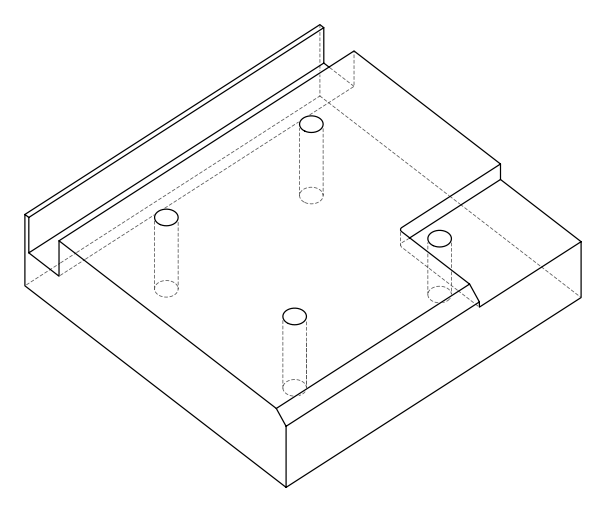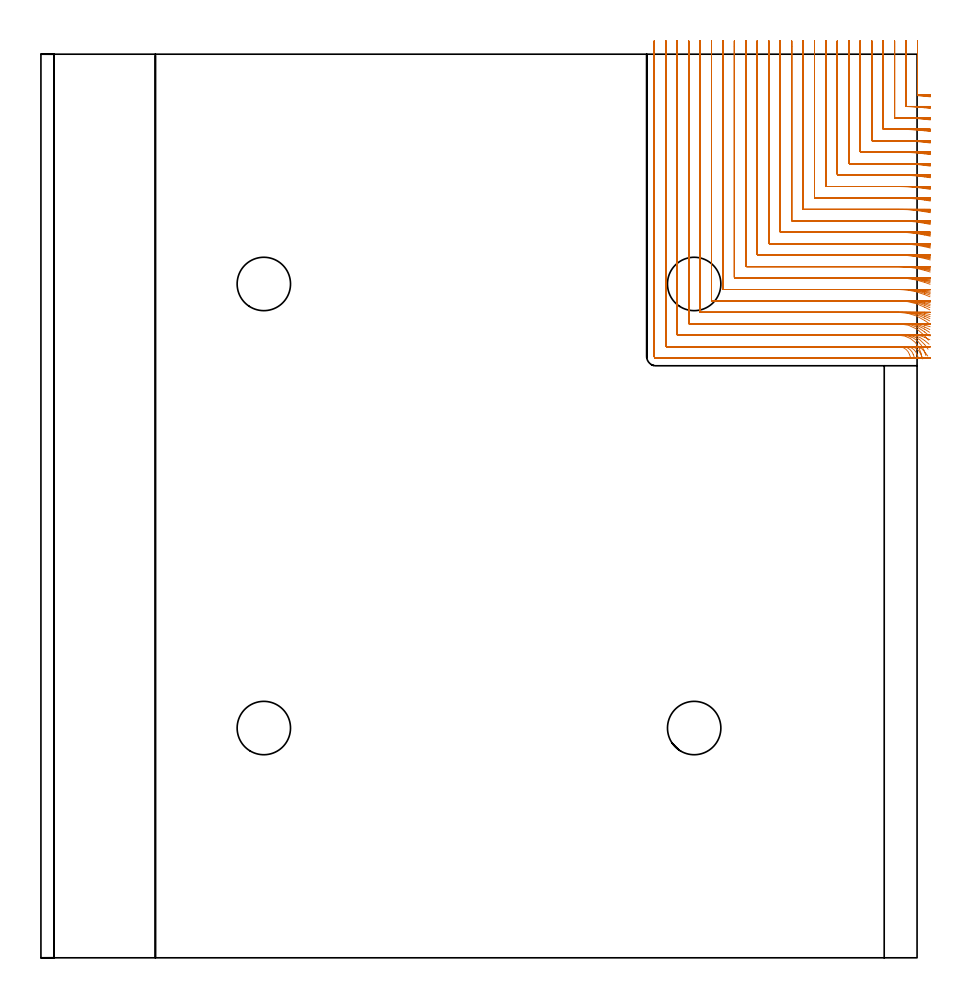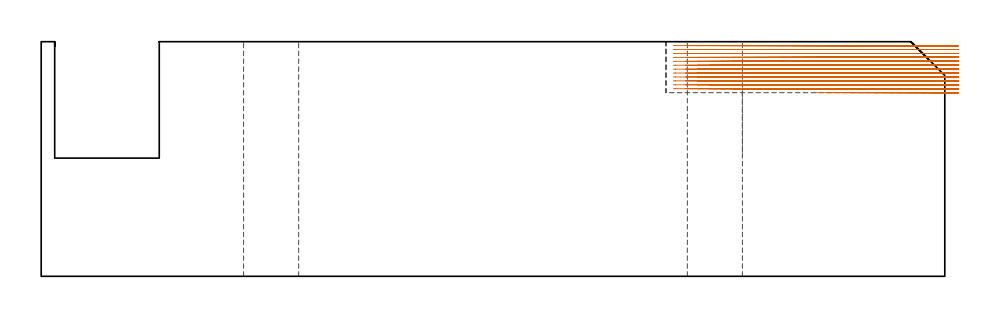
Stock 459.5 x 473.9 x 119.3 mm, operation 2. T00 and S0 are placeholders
(PLAN: 7 operations, 3 tool changes, 151.5 min)
(1 AREA_MILL | FG_CHAMFER_SURFACE | UGT0205_001 | 17.58 min | 47044 mm3)
(2 MILL_CORNER_NOTCH_RECTANGULAR | CORNER_NOTCH_RECTANGULAR | NXT0201_009 | Follow Part, ap 2, ae 75% | 117 min | 598848 mm3)
(3 MILL_RECTANGULAR_SLOT | SLOT_RECTANGULAR | UGT0201_005 | Follow Part, ap 12.5, ae 75% | 15.08 min | 1490113 mm3)
(4 INDEXABLE_INSERT_DRILL_THROUGH_HOLE_FROM_SOLID | STEP1HOLE | NXT0302_027 | 0.49 min | 73273 mm3)
(5 INDEXABLE_INSERT_DRILL_THROUGH_HOLE_FROM_SOLID_1 | STEP1HOLE_1 | NXT0302_027 | 0.49 min | 73465 mm3)
(6 INDEXABLE_INSERT_DRILL_THROUGH_HOLE_FROM_SOLID_2 | STEP1HOLE_2 | NXT0302_027 | 0.49 min | 73311 mm3)
(7 INDEXABLE_INSERT_DRILL_THROUGH_HOLE_FROM_SOLID_3 | STEP1HOLE_3 | NXT0302_027 | 0.4 min | 57490 mm3)
(TOOL UGT0205_001 | Chamfer Mill 20 x 3 x 45 deg. | D20 FL50 Z2)
(TOOL NXT0201_009 | ENDMILL 8mm [2P460-0800-NA 1630] | D8 FL26 Z6)
(TOOL UGT0201_005 | End Mill 50 mm | D50 FL150 Z8)
(TOOL NXT0302_027 | Index. Insert Drill 28mm [880-D2800L32-05] | D28 PA176 FL140 Z2)
(OP 2 MILL_CORNER_NOTCH_RECTANGULAR, part 1 of 2)
G17 G21 G94 G90
T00 M6
G54
G17 G0 G90 X459.7 Y480.895 S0 M3
G43 Z129.3 H1
Z117.308
G94 G1 Y477.895 F250.
Y452.51 F500.
G3 X460.062 Y452.12 R0.4
G2 X463.5 Y451.821 R138.
G1 X466.485 Y451.524 F250.
G0 Z129.3
X453.7 Y480.9
Z117.308
G1 Y477.9
Y446.823 F500.
G3 X454.079 Y446.432 R0.4
G2 X463.5 Y445.79 R132.
G1 X466.484 Y445.48 F250.
G0 Z129.3
X447.7 Y480.9
Z117.308
G1 Y477.9
Y440.892 F500.
G3 X448.092 Y440.5 R0.4
G1 X449.83
G2 X463.5 Y439.756 R126.
G1 X466.482 Y439.431 F250.
G0 Z129.3
X441.7 Y480.9
Z117.308
G1 Y477.9
Y434.892 F500.
G3 X442.092 Y434.5 R0.4
G1 X449.83
G2 X463.5 Y433.719 R120.
G1 X466.48 Y433.377 F250.
G0 Z129.3
X435.7 Y480.9
Z117.308
G1 Y477.9
Y428.892 F500.
G3 X436.092 Y428.5 R0.4
G1 X449.83
G2 X463.5 Y427.677 R114.
G1 X466.478 Y427.318 F250.
G0 Z129.3
X429.7 Y480.9
Z117.308
G1 Y477.9
Y422.893 F500.
G3 X430.093 Y422.5 R0.4
G1 X449.83
G2 X463.5 Y421.631 R108.
G1 X466.476 Y421.252 F250.
G0 Z129.3
X423.7 Y480.9
Z117.308
G1 Y477.9
Y416.893 F500.
G3 X424.093 Y416.5 R0.4
G1 X449.83
G2 X463.5 Y415.58 R102.
G1 X466.473 Y415.178 F250.
G0 Z129.3
X417.7 Y480.9
Z117.308
G1 Y477.9
Y410.893 F500.
G3 X418.093 Y410.5 R0.4
G1 X449.83
G2 X463.5 Y409.522 R96.
G1 X466.469 Y409.095 F250.
G0 Z129.3
X411.7 Y480.9
Z117.308
G1 Y477.9
Y404.893 F500.
G3 X412.093 Y404.5 R0.4
G1 X449.83
G2 X463.5 Y403.456 R90.
G1 X466.465 Y403. F250.
G0 Z129.3
X405.7 Y480.9
Z117.308
G1 Y477.9
Y398.894 F500.
G3 X406.094 Y398.5 R0.4
G1 X449.83
G2 X463.5 Y397.38 R84.
G1 X466.46 Y396.892 F250.
G0 Z129.3
X399.7 Y480.9
Z117.308
G1 Y477.9
Y392.894 F500.
G3 X400.094 Y392.5 R0.4
G1 X449.83
G2 X463.5 Y391.293 R78.
G1 X466.454 Y390.767 F250.
G0 Z129.3
X393.7 Y480.9
Z117.308
G1 Y477.9
Y386.894 F500.
G3 X394.094 Y386.5 R0.4
G1 X449.83
G2 X463.5 Y385.19 R72.
G1 X466.445 Y384.621 F250.
G0 Z129.3
X387.7 Y480.9
Z117.308
G1 Y477.9
Y380.894 F500.
G3 X388.094 Y380.5 R0.4
G1 X449.83
G2 X463.5 Y379.069 R66.
G1 X466.435 Y378.448 F250.
G0 Z129.3
X381.7 Y480.9
Z117.308
G1 Y477.9
Y374.895 F500.
G3 X382.095 Y374.5 R0.4
G1 X449.83
G2 X463.5 Y372.922 R60.
G1 X466.421 Y372.239 F250.
G0 Z129.3
X375.7 Y480.9
Z117.308
G1 Y477.9
Y368.895 F500.
G3 X376.095 Y368.5 R0.4
G1 X449.83
G2 X463.5 Y366.741 R54.
G1 X466.402 Y365.982 F250.
G0 Z129.3
X369.7 Y480.9
Z117.308
G1 Y477.9
Y362.895 F500.
G3 X370.095 Y362.5 R0.4
G1 X449.83
G2 X463.5 Y360.512 R48.
G1 X466.376 Y359.658 F250.
G0 Z129.3
X363.7 Y480.9
Z117.308
G1 Y477.9
Y356.895 F500.
G3 X364.095 Y356.5 R0.4
G1 X449.83
G2 X463.5 Y354.213 R42.
G1 X466.337 Y353.237 F250.
G0 Z129.3
X357.7 Y480.9
Z117.308
G1 Y477.9
Y350.896 F500.
G3 X358.096 Y350.5 R0.4
G1 X449.83
G2 X463.5 Y347.804 R36.
G1 X466.275 Y346.665 F250.
G0 Z129.3
X351.7 Y480.9
Z117.308
G1 Y477.9
Y344.896 F500.
G3 X352.096 Y344.5 R0.4
G1 X449.83
G2 X463.5 Y341.205 R30.
G1 X466.17 Y339.838 F250.
G0 Z129.3
X345.7 Y480.9
Z117.308
G1 Y477.9
Y338.896 F500.
G3 X346.096 Y338.5 R0.4
G1 X449.83
G2 X463.5 Y334.227 R24.
G1 X465.966 Y332.518 F250.
G0 Z129.3
X339.7 Y480.9
Z117.308
G1 Y477.9
Y332.896 F500.
G3 X340.096 Y332.5 R0.4
G1 X449.83
G2 X463.5 Y326.211 R18.
G1 X465.452 Y323.933 F250.
G0 Z129.3
X333.7 Y480.9
Z117.308
G1 Y477.9
Y326.896 F500.
G3 X334.096 Y326.5 R0.4
G1 X449.83
G2 X461.553 Y317.067 R12.
G1 X462.194 Y314.136 F250.
G0 Z129.3
X327.7 Y480.9
Z117.308
G1 Y477.9
Y320.897 F500.
G3 X328.097 Y320.5 R0.4
G1 X449.83
G2 X455.488 Y316.499 R6.
G1 X455.987 Y315.085 F250.
G0 Z129.3
X321.7 Y480.9
Z117.308
G1 Y477.9
Y315.3 F500.
G3 X322.5 Y314.5 R0.8
G1 X449.83
X452.83 F250.
G0 Z129.3
X459.7 Y480.895
Z115.315
G1 Y477.895
Y452.644 F500.
G3 X460.068 Y452.254 R0.4
G2 X463.5 Y452.005 R138.
G1 X466.489 Y451.751 F250.
G0 Z129.3
X453.7 Y480.9
Z115.315
G1 Y477.9
Y446.872 F500.
G3 X454.085 Y446.481 R0.4
G2 X463.5 Y445.983 R132.
G1 X466.488 Y445.717 F250.
G0 Z129.3
X447.7 Y480.9
Z115.315
G1 Y477.9
Y440.892 F500.
G3 X448.092 Y440.5 R0.4
G1 X451.824
G2 X463.5 Y439.958 R126.
G1 X466.487 Y439.68 F250.
G0 Z129.3
X441.7 Y480.9
Z115.315
G1 Y477.9
Y434.892 F500.
G3 X442.092 Y434.5 R0.4
G1 X451.824
G2 X463.5 Y433.931 R120.
G1 X466.486 Y433.639 F250.
G0 Z129.3
X435.7 Y480.9
Z115.315
G1 Y477.9
Y428.892 F500.
G3 X436.092 Y428.5 R0.4
G1 X451.824
G2 X463.5 Y427.9 R114.
G1 X466.484 Y427.593 F250.
G0 Z129.3
X429.7 Y480.9
Z115.315
G1 Y477.9
Y422.893 F500.
G3 X430.093 Y422.5 R0.4
G1 X451.824
G2 X463.5 Y421.867 R108.
G1 X466.482 Y421.543 F250.
G0 Z129.3
X423.7 Y480.9
Z115.315
G1 Y477.9
Y416.893 F500.
G3 X424.093 Y416.5 R0.4
G1 X451.824
G2 X463.5 Y415.829 R102.
G1 X466.48 Y415.486 F250.
G0 Z129.3
X417.7 Y480.9
Z115.315
G1 Y477.9
Y410.893 F500.
G3 X418.093 Y410.5 R0.4
G1 X451.824
G2 X463.5 Y409.787 R96.
G1 X466.478 Y409.422 F250.
G0 Z129.3
X411.7 Y480.9
Z115.315
G1 Y477.9
Y404.893 F500.
G3 X412.093 Y404.5 R0.4
G1 X451.824
G2 X463.5 Y403.739 R90.
G1 X466.475 Y403.35 F250.
G0 Z129.3
X405.7 Y480.9
Z115.315
G1 Y477.9
Y398.894 F500.
G3 X406.094 Y398.5 R0.4
G1 X451.824
G2 X463.5 Y397.685 R84.
G1 X466.471 Y397.268 F250.
G0 Z129.3
X399.7 Y480.9
Z115.315
G1 Y477.9
Y392.894 F500.
G3 X400.094 Y392.5 R0.4
G1 X451.824
G2 X463.5 Y391.621 R78.
G1 X466.466 Y391.172 F250.
G0 Z129.3
X393.7 Y480.9
Z115.315
G1 Y477.9
Y386.894 F500.
G3 X394.094 Y386.5 R0.4
G1 X451.824
G2 X463.5 Y385.547 R72.
G1 X466.46 Y385.06 F250.
G0 Z129.3
X387.7 Y480.9
Z115.315
G1 Y477.9
Y380.894 F500.
G3 X388.094 Y380.5 R0.4
G1 X451.824
G2 X463.5 Y379.459 R66.
G1 X466.453 Y378.928 F250.
G0 Z129.3
X381.7 Y480.9
Z115.315
G1 Y477.9
Y374.895 F500.
G3 X382.095 Y374.5 R0.4
G1 X451.824
G2 X463.5 Y373.353 R60.
G1 X466.443 Y372.769 F250.
G0 Z129.3
X375.7 Y480.9
Z115.315
G1 Y477.9
Y368.895 F500.
G3 X376.095 Y368.5 R0.4
G1 X451.824
G2 X463.5 Y367.223 R54.
G1 X466.429 Y366.574 F250.
G0 Z129.3
X369.7 Y480.9
Z115.315
G1 Y477.9
Y362.895 F500.
G3 X370.095 Y362.5 R0.4
G1 X451.824
G2 X463.5 Y361.058 R48.
G1 X466.41 Y360.328 F250.
G0 Z129.3
X363.7 Y480.9
Z115.315
G1 Y477.9
Y356.895 F500.
G3 X364.095 Y356.5 R0.4
G1 X451.824
G2 X463.5 Y354.844 R42.
G1 X466.382 Y354.01 F250.
G0 Z129.3
X357.7 Y480.9
Z115.315
G1 Y477.9
Y350.896 F500.
G3 X358.096 Y350.5 R0.4
G1 X451.824
G2 X463.5 Y348.554 R36.
G1 X466.338 Y347.581 F250.
G0 Z129.3
X351.7 Y480.9
Z115.315
G1 Y477.9
Y344.896 F500.
G3 X352.096 Y344.5 R0.4
G1 X451.824
G2 X463.5 Y342.135 R30.
G1 X466.263 Y340.967 F250.
G0 Z129.3
X345.7 Y480.9
Z115.315
G1 Y477.9
Y338.896 F500.
G3 X346.096 Y338.5 R0.4
G1 X451.824
G2 X463.5 Y335.468 R24.
G1 X466.121 Y334.009 F250.
G0 Z129.3
X339.7 Y480.9
Z115.315
G1 Y477.9
Y332.896 F500.
G3 X340.096 Y332.5 R0.4
G1 X451.824
G2 X463.5 Y328.199 R18.
G1 X465.783 Y326.253 F250.
G0 Z129.3
X333.7 Y480.9
Z115.315
G1 Y477.9
Y326.896 F500.
G3 X334.096 Y326.5 R0.4
G1 X451.824
G2 X463.067 Y318.693 R12.
G1 X464.116 Y315.882 F250.
G0 Z129.3
X327.7 Y480.9
Z115.315
G1 Y477.9
Y320.897 F500.
G3 X328.097 Y320.5 R0.4
G1 X451.824
G2 X457.481 Y316.499 R6.
G1 X457.981 Y315.085 F250.
G0 Z129.3
X321.7 Y480.9
Z115.315
G1 Y477.9
Y315.3 F500.
G3 X322.5 Y314.5 R0.8
G1 X451.824
X454.824 F250.
G0 Z129.3
X459.7 Y480.895
Z113.323
G1 Y477.895
Y452.749 F500.
G3 X460.073 Y452.358 R0.4
G2 X463.5 Y452.16 R138.
G1 X466.493 Y451.949 F250.
G0 Z129.3
X453.7 Y480.9
Z113.323
G1 Y477.9
Y446.891 F500.
G3 X454.091 Y446.5 R0.4
G2 X463.5 Y446.144 R132.
G1 X466.492 Y445.924 F250.
G0 Z129.3
X447.7 Y480.9
Z113.323
G1 Y477.9
Y440.892 F500.
G3 X448.092 Y440.5 R0.4
G1 X453.816
G2 X463.5 Y440.127 R126.
G1 X466.491 Y439.897 F250.
G0 Z129.3
X441.7 Y480.9
Z113.323
G1 Y477.9
Y434.892 F500.
G3 X442.092 Y434.5 R0.4
G1 X453.816
G2 X463.5 Y434.109 R120.
G1 X466.49 Y433.867 F250.
G0 Z129.3
X435.7 Y480.9
Z113.323
G1 Y477.9
Y428.892 F500.
G3 X436.092 Y428.5 R0.4
G1 X453.816
G2 X463.5 Y428.088 R114.
G1 X466.489 Y427.833 F250.
G0 Z129.3
X429.7 Y480.9
Z113.323
G1 Y477.9
Y422.893 F500.
G3 X430.093 Y422.5 R0.4
G1 X453.816
G2 X463.5 Y422.065 R108.
G1 X466.488 Y421.796 F250.
G0 Z129.3
X423.7 Y480.9
Z113.323
G1 Y477.9
Y416.893 F500.
G3 X424.093 Y416.5 R0.4
G1 X453.816
G2 X463.5 Y416.039 R102.
G1 X466.486 Y415.754 F250.
G0 Z129.3
X417.7 Y480.9
Z113.323
G1 Y477.9
Y410.893 F500.
G3 X418.093 Y410.5 R0.4
G1 X453.816
G2 X463.5 Y410.01 R96.
G1 X466.485 Y409.708 F250.
G0 Z129.3
X411.7 Y480.9
Z113.323
G1 Y477.9
Y404.893 F500.
G3 X412.093 Y404.5 R0.4
G1 X453.816
G2 X463.5 Y403.977 R90.
G1 X466.483 Y403.655 F250.
G0 Z129.3
X405.7 Y480.9
Z113.323
G1 Y477.9
Y398.894 F500.
G3 X406.094 Y398.5 R0.4
G1 X453.816
G2 X463.5 Y397.94 R84.
G1 X466.48 Y397.594 F250.
G0 Z129.3
X399.7 Y480.9
Z113.323
G1 Y477.9
Y392.894 F500.
G3 X400.094 Y392.5 R0.4
G1 X453.816
G2 X463.5 Y391.897 R78.
G1 X466.477 Y391.524 F250.
G0 Z129.3
X393.7 Y480.9
Z113.323
G1 Y477.9
Y386.894 F500.
G3 X394.094 Y386.5 R0.4
G1 X453.816
G2 X463.5 Y385.846 R72.
G1 X466.473 Y385.442 F250.
G0 Z129.3
X387.7 Y480.9
Z113.323
G1 Y477.9
Y380.894 F500.
G3 X388.094 Y380.5 R0.4
G1 X453.816
G2 X463.5 Y379.786 R66.
G1 X466.468 Y379.345 F250.
G0 Z129.3
X381.7 Y480.9
Z113.323
G1 Y477.9
Y374.895 F500.
G3 X382.095 Y374.5 R0.4
G1 X453.816
G2 X463.5 Y373.713 R60.
G1 X466.461 Y373.229 F250.
G0 Z129.3
X375.7 Y480.9
Z113.323
G1 Y477.9
Y368.895 F500.
G3 X376.095 Y368.5 R0.4
G1 X453.816
G2 X463.5 Y367.625 R54.
G1 X466.451 Y367.087 F250.
G0 Z129.3
X369.7 Y480.9
Z113.323
G1 Y477.9
Y362.895 F500.
G3 X370.095 Y362.5 R0.4
G1 X453.816
G2 X463.5 Y361.513 R48.
G1 X466.438 Y360.908 F250.
G0 Z129.3
X363.7 Y480.9
Z113.323
G1 Y477.9
Y356.895 F500.
G3 X364.095 Y356.5 R0.4
G1 X453.816
G2 X463.5 Y355.368 R42.
G1 X466.419 Y354.677 F250.
G0 Z129.3
X357.7 Y480.9
Z113.323
G1 Y477.9
Y350.896 F500.
G3 X358.096 Y350.5 R0.4
G1 X453.816
G2 X463.5 Y349.173 R36.
G1 X466.389 Y348.366 F250.
G0 Z129.3
X351.7 Y480.9
Z113.323
G1 Y477.9
Y344.896 F500.
G3 X352.096 Y344.5 R0.4
G1 X453.816
G2 X463.5 Y342.894 R30.
G1 X466.339 Y341.926 F250.
G0 Z129.3
X345.7 Y480.9
Z113.323
G1 Y477.9
Y338.896 F500.
G3 X346.096 Y338.5 R0.4
G1 X453.816
G2 X463.5 Y336.459 R24.
G1 X466.245 Y335.249 F250.
G0 Z129.3
X339.7 Y480.9
Z113.323
G1 Y477.9
Y332.896 F500.
G3 X340.096 Y332.5 R0.4
G1 X453.816
G2 X463.5 Y329.673 R18.
G1 X466.029 Y328.059 F250.
G0 Z129.3
X333.7 Y480.9
Z113.323
G1 Y477.9
Y326.896 F500.
G3 X334.096 Y326.5 R0.4
G1 X453.816
G2 X463.5 Y321.587 R12.
G1 X465.272 Y319.166 F250.
G0 Z129.3
X327.7 Y480.9
Z113.323
G1 Y477.9
Y320.897 F500.
G3 X328.097 Y320.5 R0.4
G1 X453.816
G2 X459.471 Y316.505 R6.
G1 X459.972 Y315.091 F250.
G0 Z129.3
X321.7 Y480.9
Z113.323
G1 Y477.9
Y315.3 F500.
G3 X322.5 Y314.5 R0.8
G1 X453.816
X456.816 F250.
G0 Z129.3
X459.7 Y480.895
Z111.331
G1 Y477.895
Y452.825 F500.
G3 X460.079 Y452.434 R0.4
G2 X463.5 Y452.286 R138.
G1 X466.495 Y452.118 F250.
G0 Z129.3
X453.7 Y480.9
Z111.331
G1 Y477.9
Y446.892 F500.
G3 X454.092 Y446.5 R0.4
G1 X455.81
G2 X463.5 Y446.276 R132.
G1 X466.495 Y446.101 F250.
G0 Z129.3
X447.7 Y480.9
Z111.331
G1 Y477.9
Y440.892 F500.
G3 X448.092 Y440.5 R0.4
G1 X455.81
G2 X463.5 Y440.265 R126.
G1 X466.494 Y440.082 F250.
G0 Z129.3
X441.7 Y480.9
Z111.331
G1 Y477.9
Y434.892 F500.
G3 X442.092 Y434.5 R0.4
G1 X455.81
G2 X463.5 Y434.253 R120.
G1 X466.494 Y434.061 F250.
G0 Z129.3
X435.7 Y480.9
Z111.331
G1 Y477.9
Y428.892 F500.
G3 X436.092 Y428.5 R0.4
G1 X455.81
G2 X463.5 Y428.24 R114.
G1 X466.493 Y428.038 F250.
G0 Z129.3
X429.7 Y480.9
Z111.331
G1 Y477.9
Y422.893 F500.
G3 X430.093 Y422.5 R0.4
G1 X455.81
G2 X463.5 Y422.226 R108.
G1 X466.492 Y422.012 F250.
G0 Z129.3
X423.7 Y480.9
Z111.331
G1 Y477.9
Y416.893 F500.
G3 X424.093 Y416.5 R0.4
G1 X455.81
G2 X463.5 Y416.21 R102.
G1 X466.491 Y415.983 F250.
G0 Z129.3
X417.7 Y480.9
Z111.331
G1 Y477.9
Y410.893 F500.
G3 X418.093 Y410.5 R0.4
G1 X455.81
G2 X463.5 Y410.191 R96.
G1 X466.49 Y409.951 F250.
G0 Z129.3
X411.7 Y480.9
Z111.331
G1 Y477.9
Y404.893 F500.
G3 X412.093 Y404.5 R0.4
G1 X455.81
G2 X463.5 Y404.171 R90.
G1 X466.489 Y403.914 F250.
G0 Z129.3
X405.7 Y480.9
Z111.331
G1 Y477.9
Y398.894 F500.
G3 X406.094 Y398.5 R0.4
G1 X455.81
G2 X463.5 Y398.147 R84.
G1 X466.487 Y397.873 F250.
G0 Z129.3
X399.7 Y480.9
Z111.331
G1 Y477.9
Y392.894 F500.
G3 X400.094 Y392.5 R0.4
G1 X455.81
G2 X463.5 Y392.12 R78.
G1 X466.485 Y391.824 F250.
G0 Z129.3
X393.7 Y480.9
Z111.331
G1 Y477.9
Y386.894 F500.
G3 X394.094 Y386.5 R0.4
G1 X455.81
G2 X463.5 Y386.088 R72.
G1 X466.483 Y385.768 F250.
G0 Z129.3
X387.7 Y480.9
Z111.331
G1 Y477.9
Y380.894 F500.
G3 X388.094 Y380.5 R0.4
G1 X455.81
G2 X463.5 Y380.05 R66.
G1 X466.48 Y379.701 F250.
G0 Z129.3
X381.7 Y480.9
Z111.331
G1 Y477.9
Y374.895 F500.
G3 X382.095 Y374.5 R0.4
G1 X455.81
G2 X463.5 Y374.005 R60.
G1 X466.475 Y373.621 F250.
G0 Z129.3
X375.7 Y480.9
Z111.331
G1 Y477.9
Y368.895 F500.
G3 X376.095 Y368.5 R0.4
G1 X455.81
G2 X463.5 Y367.95 R54.
G1 X466.469 Y367.522 F250.
G0 Z129.3
X369.7 Y480.9
Z111.331
G1 Y477.9
Y362.895 F500.
G3 X370.095 Y362.5 R0.4
G1 X455.81
G2 X463.5 Y361.88 R48.
G1 X466.461 Y361.399 F250.
G0 Z129.3
X363.7 Y480.9
Z111.331
G1 Y477.9
Y356.895 F500.
G3 X364.095 Y356.5 R0.4
G1 X455.81
G2 X463.5 Y355.79 R42.
G1 X466.449 Y355.241 F250.
G0 Z129.3
X357.7 Y480.9
Z111.331
G1 Y477.9
Y350.896 F500.
G3 X358.096 Y350.5 R0.4
G1 X455.81
G2 X463.5 Y349.669 R36.
G1 X466.431 Y349.028 F250.
G0 Z129.3
X351.7 Y480.9
Z111.331
G1 Y477.9
Y344.896 F500.
G3 X352.096 Y344.5 R0.4
G1 X455.81
G2 X463.5 Y343.498 R30.
G1 X466.4 Y342.729 F250.
G0 Z129.3
X345.7 Y480.9
Z111.331
G1 Y477.9
Y338.896 F500.
G3 X346.096 Y338.5 R0.4
G1 X455.81
G2 X463.5 Y337.235 R24.
G1 X466.342 Y336.273 F250.
G0 Z129.3
X339.7 Y480.9
Z111.331
G1 Y477.9
Y332.896 F500.
G3 X340.096 Y332.5 R0.4
G1 X455.81
G2 X463.5 Y330.774 R18.
G1 X466.212 Y329.493 F250.
G0 Z129.3
X333.7 Y480.9
Z111.331
G1 Y477.9
Y326.896 F500.
G3 X334.096 Y326.5 R0.4
G1 X455.81
G2 X463.5 Y323.712 R12.
G1 X465.803 Y321.789 F250.
G0 Z129.3
X327.7 Y480.9
Z111.331
G1 Y477.9
Y320.897 F500.
G3 X328.097 Y320.5 R0.4
G1 X455.81
G2 X461.307 Y316.905 R6.
G1 X462.509 Y314.157 F250.
G0 Z129.3
X321.7 Y480.9
Z111.331
G1 Y477.9
Y315.3 F500.
G3 X322.5 Y314.5 R0.8
G1 X455.81
X458.81 F250.
G0 Z129.3
X459.7 Y480.895
Z109.338
G1 Y477.895
Y452.882 F500.
G3 X460.087 Y452.491 R0.4
G2 X463.5 Y452.409 R138.
G1 X466.498 Y452.3 F250.
G0 Z129.3
X453.7 Y480.9
Z109.338
G1 Y477.9
Y446.892 F500.
G3 X454.092 Y446.5 R0.4
G1 X458.491
G2 X463.5 Y446.405 R132.
G1 X466.498 Y446.291 F250.
G0 Z129.3
X447.7 Y480.9
Z109.338
G1 Y477.9
Y440.892 F500.
G3 X448.092 Y440.5 R0.4
G1 X458.491
G2 X463.5 Y440.4 R126.
G1 X466.498 Y440.281 F250.
G0 Z129.3
X441.7 Y480.9
Z109.338
G1 Y477.9
Y434.892 F500.
G3 X442.092 Y434.5 R0.4
G1 X458.491
G2 X463.5 Y434.395 R120.
G1 X466.497 Y434.27 F250.
G0 Z129.3
X435.7 Y480.9
Z109.338
G1 Y477.9
Y428.892 F500.
G3 X436.092 Y428.5 R0.4
G1 X458.491
G2 X463.5 Y428.39 R114.
G1 X466.497 Y428.258 F250.
G0 Z129.3
X429.7 Y480.9
Z109.338
G1 Y477.9
Y422.893 F500.
G3 X430.093 Y422.5 R0.4
G1 X458.491
G2 X463.5 Y422.384 R108.
G1 X466.497 Y422.245 F250.
G0 Z129.3
X423.7 Y480.9
Z109.338
G1 Y477.9
Y416.893 F500.
G3 X424.093 Y416.5 R0.4
G1 X458.491
G2 X463.5 Y416.377 R102.
G1 X466.496 Y416.23 F250.
G0 Z129.3
X417.7 Y480.9
Z109.338
G1 Y477.9
Y410.893 F500.
G3 X418.093 Y410.5 R0.4
G1 X458.491
G2 X463.5 Y410.369 R96.
G1 X466.496 Y410.213 F250.
G0 Z129.3
X411.7 Y480.9
Z109.338
G1 Y477.9
Y404.893 F500.
G3 X412.093 Y404.5 R0.4
G1 X458.491
G2 X463.5 Y404.361 R90.
G1 X466.495 Y404.194 F250.
G0 Z129.3
X405.7 Y480.9
Z109.338
G1 Y477.9
Y398.894 F500.
G3 X406.094 Y398.5 R0.4
G1 X458.491
G2 X463.5 Y398.351 R84.
G1 X466.495 Y398.172 F250.
G0 Z129.3
X399.7 Y480.9
Z109.338
G1 Y477.9
Y392.894 F500.
G3 X400.094 Y392.5 R0.4
G1 X458.491
G2 X463.5 Y392.339 R78.
G1 X466.494 Y392.146 F250.
G0 Z129.3
X393.7 Y480.9
Z109.338
G1 Y477.9
Y386.894 F500.
G3 X394.094 Y386.5 R0.4
G1 X458.491
G2 X463.5 Y386.326 R72.
G1 X466.493 Y386.117 F250.
G0 Z129.3
X387.7 Y480.9
Z109.338
G1 Y477.9
Y380.894 F500.
G3 X388.094 Y380.5 R0.4
G1 X458.491
G2 X463.5 Y380.31 R66.
G1 X466.491 Y380.082 F250.
G0 Z129.3
X381.7 Y480.9
Z109.338
G1 Y477.9
Y374.895 F500.
G3 X382.095 Y374.5 R0.4
G1 X458.491
G2 X463.5 Y374.291 R60.
G1 X466.49 Y374.04 F250.
G0 Z129.3
X375.7 Y480.9
Z109.338
G1 Y477.9
Y368.895 F500.
G3 X376.095 Y368.5 R0.4
G1 X458.491
G2 X463.5 Y368.267 R54.
G1 X466.487 Y367.989 F250.
G0 Z129.3
X369.7 Y480.9
Z109.338
G1 Y477.9
Y362.895 F500.
G3 X370.095 Y362.5 R0.4
G1 X458.491
G2 X463.5 Y362.238 R48.
G1 X466.484 Y361.925 F250.
G0 Z129.3
X363.7 Y480.9
Z109.338
G1 Y477.9
Y356.895 F500.
G3 X364.095 Y356.5 R0.4
G1 X458.491
G2 X463.5 Y356.2 R42.
G1 X466.479 Y355.842 F250.
G0 Z129.3
X357.7 Y480.9
Z109.338
G1 Y477.9
Y350.896 F500.
G3 X358.096 Y350.5 R0.4
G1 X458.491
G2 X463.5 Y350.15 R36.
G1 X466.471 Y349.732 F250.
G0 Z129.3
X351.7 Y480.9
Z109.338
G1 Y477.9
Y344.896 F500.
G3 X352.096 Y344.5 R0.4
G1 X458.491
G2 X463.5 Y344.079 R30.
G1 X466.458 Y343.578 F250.
G0 Z129.3
X345.7 Y480.9
Z109.338
G1 Y477.9
Y338.896 F500.
G3 X346.096 Y338.5 R0.4
G1 X458.491
G2 X463.5 Y337.971 R24.
G1 X466.434 Y337.345 F250.
G0 Z129.3
X339.7 Y480.9
Z109.338
G1 Y477.9
Y332.896 F500.
G3 X340.096 Y332.5 R0.4
G1 X458.491
G2 X463.5 Y331.789 R18.
G1 X466.382 Y330.954 F250.
G0 Z129.3
X333.7 Y480.9
Z109.338
G1 Y477.9
Y326.896 F500.
G3 X334.096 Y326.5 R0.4
G1 X458.491
G2 X463.5 Y325.405 R12.
G1 X466.226 Y324.152 F250.
G0 Z129.3
X327.7 Y480.9
Z109.338
G1 Y477.9
Y320.897 F500.
G3 X328.097 Y320.5 R0.4
G1 X458.491
G2 X463.344 Y318.028 R6.
G1 X465.108 Y315.601 F250.
G0 Z129.3
X321.7 Y480.9
Z109.338
G1 Y477.9
Y315.3 F500.
G3 X322.5 Y314.5 R0.8
G1 X458.491
X461.491 F250.
G0 Z129.3
X459.7 Y480.895
Z107.346
G1 Y477.895
Y452.891 F500.
G3 X460.091 Y452.5 R0.4
G1 X462.536
G2 X463.5 Y452.497 R138.
G1 X466.5 Y452.476 F250.
G0 Z129.3
X453.7 Y480.9
Z107.346
G1 Y477.9
Y446.892 F500.
G3 X454.092 Y446.5 R0.4
G1 X462.536
G2 X463.5 Y446.496 R132.
G1 X466.5 Y446.475 F250.
G0 Z129.3
X447.7 Y480.9
Z107.346
G1 Y477.9
Y440.892 F500.
G3 X448.092 Y440.5 R0.4
G1 X462.536
G2 X463.5 Y440.496 R126.
G1 X466.5 Y440.473 F250.
G0 Z129.3
X441.7 Y480.9
Z107.346
G1 Y477.9
Y434.892 F500.
G3 X442.092 Y434.5 R0.4
G1 X462.536
G2 X463.5 Y434.496 R120.
G1 X466.5 Y434.472 F250.
G0 Z129.3
X435.7 Y480.9
Z107.346
G1 Y477.9
Y428.892 F500.
G3 X436.092 Y428.5 R0.4
G1 X462.536
G2 X463.5 Y428.496 R114.
G1 X466.5 Y428.471 F250.
G0 Z129.3
X429.7 Y480.9
Z107.346
G1 Y477.9
Y422.893 F500.
G3 X430.093 Y422.5 R0.4
G1 X462.536
G2 X463.5 Y422.496 R108.
G1 X466.5 Y422.469 F250.
G0 Z129.3
X423.7 Y480.9
Z107.346
G1 Y477.9
Y416.893 F500.
G3 X424.093 Y416.5 R0.4
G1 X462.536
G2 X463.5 Y416.495 R102.
G1 X466.5 Y416.467 F250.
G0 Z129.3
X417.7 Y480.9
Z107.346
G1 Y477.9
Y410.893 F500.
G3 X418.093 Y410.5 R0.4
G1 X462.536
G2 X463.5 Y410.495 R96.
G1 X466.5 Y410.465 F250.
G0 Z129.3
X411.7 Y480.9
Z107.346
G1 Y477.9
Y404.893 F500.
G3 X412.093 Y404.5 R0.4
G1 X462.536
G2 X463.5 Y404.495 R90.
G1 X466.5 Y404.463 F250.
G0 Z129.3
X405.7 Y480.9
Z107.346
G1 Y477.9
Y398.894 F500.
G3 X406.094 Y398.5 R0.4
G1 X462.536
G2 X463.5 Y398.494 R84.
G1 X466.5 Y398.46 F250.
G0 Z129.3
X399.7 Y480.9
Z107.346
G1 Y477.9
Y392.894 F500.
G3 X400.094 Y392.5 R0.4
G1 X462.536
G2 X463.5 Y392.494 R78.
G1 X466.5 Y392.457 F250.
G0 Z129.3
X393.7 Y480.9
Z107.346
G1 Y477.9
Y386.894 F500.
G3 X394.094 Y386.5 R0.4
G1 X462.536
G2 X463.5 Y386.494 R72.
G1 X466.5 Y386.453 F250.
G0 Z129.3
X387.7 Y480.9
Z107.346
G1 Y477.9
Y380.894 F500.
G3 X388.094 Y380.5 R0.4
G1 X462.536
G2 X463.5 Y380.493 R66.
G1 X466.5 Y380.449 F250.
G0 Z129.3
X381.7 Y480.9
Z107.346
G1 Y477.9
Y374.895 F500.
G3 X382.095 Y374.5 R0.4
G1 X462.536
G2 X463.5 Y374.492 R60.
G1 X466.5 Y374.444 F250.
G0 Z129.3
X375.7 Y480.9
Z107.346
G1 Y477.9
Y368.895 F500.
G3 X376.095 Y368.5 R0.4
G1 X462.536
G2 X463.5 Y368.491 R54.
G1 X466.5 Y368.438 F250.
G0 Z129.3
X369.7 Y480.9
Z107.346
G1 Y477.9
Y362.895 F500.
G3 X370.095 Y362.5 R0.4
G1 X462.536
G2 X463.5 Y362.49 R48.
G1 X466.499 Y362.43 F250.
G0 Z129.3
X363.7 Y480.9
Z107.346
G1 Y477.9
Y356.895 F500.
G3 X364.095 Y356.5 R0.4
G1 X462.536
G2 X463.5 Y356.489 R42.
G1 X466.499 Y356.42 F250.
G0 Z129.3
X357.7 Y480.9
Z107.346
G1 Y477.9
Y350.896 F500.
G3 X358.096 Y350.5 R0.4
G1 X462.536
G2 X463.5 Y350.487 R36.
G1 X466.499 Y350.407 F250.
G0 Z129.3
X351.7 Y480.9
Z107.346
G1 Y477.9
Y344.896 F500.
G3 X352.096 Y344.5 R0.4
G1 X462.536
G2 X463.5 Y344.485 R30.
G1 X466.498 Y344.388 F250.
G0 Z129.3
X345.7 Y480.9
Z107.346
G1 Y477.9
Y338.896 F500.
G3 X346.096 Y338.5 R0.4
G1 X462.536
G2 X463.5 Y338.481 R24.
G1 X466.498 Y338.36 F250.
G0 Z129.3
X339.7 Y480.9
Z107.346
G1 Y477.9
Y332.896 F500.
G3 X340.096 Y332.5 R0.4
G1 X462.536
G2 X463.5 Y332.474 R18.
G1 X466.496 Y332.314 F250.
G0 Z129.3
X333.7 Y480.9
Z107.346
G1 Y477.9
Y326.896 F500.
G3 X334.096 Y326.5 R0.4
G1 X462.536
G2 X463.5 Y326.461 R12.
G1 X466.49 Y326.22 F250.
G0 Z129.3
X327.7 Y480.9
Z107.346
G1 Y477.9
Y320.897 F500.
G3 X328.097 Y320.5 R0.4
G1 X462.536
G2 X463.5 Y320.422 R6.
G1 X466.5 F250.
G0 Z129.3
X321.7 Y480.9
Z107.346
G1 Y477.9
Y315.3 F500.
G3 X322.5 Y314.5 R0.8
G1 X462.536
X465.536 F250.
G0 Z129.3
X459.7 Y480.895
Z105.354
G1 Y477.895
Y452.891 F500.
G3 X460.091 Y452.5 R0.4
G1 X463.467
X463.5
X466.5 Y452.499 F250.
G0 Z129.3
X453.7 Y480.9
Z105.354
G1 Y477.9
Y446.892 F500.
G3 X454.092 Y446.5 R0.4
G1 X463.467
X463.5
X466.5 Y446.499 F250.
G0 Z129.3
X447.7 Y480.9
Z105.354
G1 Y477.9
Y440.892 F500.
G3 X448.092 Y440.5 R0.4
G1 X463.467
X463.5
X466.5 Y440.499 F250.
G0 Z129.3
X441.7 Y480.9
Z105.354
G1 Y477.9
Y434.892 F500.
G3 X442.092 Y434.5 R0.4
G1 X463.467
X463.5
X466.5 Y434.499 F250.
G0 Z129.3
X435.7 Y480.9
Z105.354
G1 Y477.9
Y428.892 F500.
G3 X436.092 Y428.5 R0.4
G1 X463.467
X463.5
X466.5 Y428.499 F250.
G0 Z129.3
X429.7 Y480.9
Z105.354
G1 Y477.9
Y422.893 F500.
G3 X430.093 Y422.5 R0.4
G1 X463.467
X463.5
X466.5 Y422.499 F250.
G0 Z129.3
X423.7 Y480.9
Z105.354
G1 Y477.9
Y416.893 F500.
G3 X424.093 Y416.5 R0.4
G1 X463.467
X463.5
X466.5 Y416.499 F250.
G0 Z129.3
X417.7 Y480.9
Z105.354
G1 Y477.9
Y410.893 F500.
G3 X418.093 Y410.5 R0.4
G1 X463.467
X463.5
X466.5 Y410.499 F250.
G0 Z129.3
X411.7 Y480.9
Z105.354
G1 Y477.9
Y404.893 F500.
G3 X412.093 Y404.5 R0.4
G1 X463.467
X463.5
X466.5 Y404.499 F250.
G0 Z129.3
X405.7 Y480.9
Z105.354
G1 Y477.9
Y398.894 F500.
G3 X406.094 Y398.5 R0.4
G1 X463.467
X463.5
X466.5 Y398.499 F250.
G0 Z129.3
X399.7 Y480.9
Z105.354
G1 Y477.9
Y392.894 F500.
G3 X400.094 Y392.5 R0.4
G1 X463.467
X463.5
X466.5 Y392.499 F250.
G0 Z129.3
X393.7 Y480.9
Z105.354
G1 Y477.9
Y386.894 F500.
G3 X394.094 Y386.5 R0.4
G1 X463.467
X463.5
X466.5 Y386.499 F250.
G0 Z129.3
X387.7 Y480.9
Z105.354
G1 Y477.9
Y380.894 F500.
G3 X388.094 Y380.5 R0.4
G1 X463.467
X463.5
X466.5 Y380.498 F250.
G0 Z129.3
X381.7 Y480.9
Z105.354
G1 Y477.9
Y374.895 F500.
G3 X382.095 Y374.5 R0.4
G1 X463.467
X463.5
X466.5 Y374.498 F250.
G0 Z129.3
X375.7 Y480.9
Z105.354
G1 Y477.9
Y368.895 F500.
G3 X376.095 Y368.5 R0.4
G1 X463.467
X463.5
X466.5 Y368.498 F250.
G0 Z129.3
X369.7 Y480.9
Z105.354
G1 Y477.9
Y362.895 F500.
G3 X370.095 Y362.5 R0.4
G1 X463.467
X463.5
X466.5 Y362.498 F250.
G0 Z129.3
X363.7 Y480.9
Z105.354
G1 Y477.9
Y356.895 F500.
G3 X364.095 Y356.5 R0.4
G1 X463.467
X463.5
X466.5 Y356.498 F250.
G0 Z129.3
X357.7 Y480.9
Z105.354
G1 Y477.9
Y350.896 F500.
G3 X358.096 Y350.5 R0.4
G1 X463.467
X463.5
X466.5 Y350.497 F250.
G0 Z129.3
X351.7 Y480.9
Z105.354
G1 Y477.9
Y344.896 F500.
G3 X352.096 Y344.5 R0.4
G1 X463.467
X463.5
X466.5 Y344.497 F250.
G0 Z129.3
X345.7 Y480.9
Z105.354
G1 Y477.9
Y338.896 F500.
G3 X346.096 Y338.5 R0.4
G1 X463.467
X463.5
X466.5 Y338.496 F250.
G0 Z129.3
X339.7 Y480.9
Z105.354
G1 Y477.9
Y332.896 F500.
G3 X340.096 Y332.5 R0.4
G1 X463.467
X463.5
X466.5 Y332.494 F250.
G0 Z129.3
X333.7 Y480.9
Z105.354
G1 Y477.9
Y326.896 F500.
G3 X334.096 Y326.5 R0.4
G1 X463.467
X463.5
X466.5 Y326.492 F250.
G0 Z129.3
X327.7 Y480.9
Z105.354
G1 Y477.9
Y320.897 F500.
G3 X328.097 Y320.5 R0.4
G1 X463.467
X463.5
X466.5 Y320.483 F250.
G0 Z129.3
X321.7 Y480.9
Z105.354
G1 Y477.9
Y315.3 F500.
G3 X322.5 Y314.5 R0.8
G1 X463.467
X466.467 F250.
G0 Z129.3
X459.7 Y480.895
Z103.362
G1 Y477.895
Y452.891 F500.
G3 X460.091 Y452.5 R0.4
G1 X463.5
X466.5 F250.
G0 Z129.3
X453.7 Y480.9
Z103.362
G1 Y477.9
Y446.892 F500.
G3 X454.092 Y446.5 R0.4
G1 X463.5
X466.5 F250.
G0 Z129.3
X447.7 Y480.9
Z103.362
G1 Y477.9
Y440.892 F500.
G3 X448.092 Y440.5 R0.4
G1 X463.5
X466.5 F250.
G0 Z129.3
X441.7 Y480.9
Z103.362
G1 Y477.9
Y434.892 F500.
G3 X442.092 Y434.5 R0.4
G1 X463.5
X466.5 F250.
G0 Z129.3
X435.7 Y480.9
Z103.362
G1 Y477.9
Y428.892 F500.
G3 X436.092 Y428.5 R0.4
G1 X463.5
X466.5 F250.
G0 Z129.3
X429.7 Y480.9
Z103.362
G1 Y477.9
Y422.893 F500.
G3 X430.093 Y422.5 R0.4
G1 X463.5
X466.5 F250.
G0 Z129.3
X423.7 Y480.9
Z103.362
G1 Y477.9
Y416.893 F500.
G3 X424.093 Y416.5 R0.4
G1 X463.5
X466.5 F250.
G0 Z129.3
X417.7 Y480.9
Z103.362
G1 Y477.9
Y410.893 F500.
G3 X418.093 Y410.5 R0.4
G1 X463.5
X466.5 F250.
G0 Z129.3
X411.7 Y480.9
Z103.362
G1 Y477.9
Y404.893 F500.
G3 X412.093 Y404.5 R0.4
G1 X463.5
X466.5 F250.
G0 Z129.3
X405.7 Y480.9
Z103.362
G1 Y477.9
Y398.894 F500.
G3 X406.094 Y398.5 R0.4
G1 X463.5
X466.5 F250.
G0 Z129.3
X399.7 Y480.9
Z103.362
G1 Y477.9
Y392.894 F500.
G3 X400.094 Y392.5 R0.4
G1 X463.5
X466.5 F250.
G0 Z129.3
X393.7 Y480.9
Z103.362
G1 Y477.9
Y386.894 F500.
G3 X394.094 Y386.5 R0.4
G1 X463.5
X466.5 F250.
G0 Z129.3
X387.7 Y480.9
Z103.362
G1 Y477.9
Y380.894 F500.
G3 X388.094 Y380.5 R0.4
G1 X463.5
X466.5 F250.
G0 Z129.3
X381.7 Y480.9
Z103.362
G1 Y477.9
Y374.895 F500.
G3 X382.095 Y374.5 R0.4
G1 X463.5
X466.5 F250.
G0 Z129.3
X375.7 Y480.9
Z103.362
G1 Y477.9
Y368.895 F500.
G3 X376.095 Y368.5 R0.4
G1 X463.5
X466.5 F250.
G0 Z129.3
X369.7 Y480.9
Z103.362
G1 Y477.9
Y362.895 F500.
G3 X370.095 Y362.5 R0.4
G1 X463.5
X466.5 F250.
G0 Z129.3
X363.7 Y480.9
Z103.362
G1 Y477.9
Y356.895 F500.
G3 X364.095 Y356.5 R0.4
G1 X463.5
X466.5 F250.
G0 Z129.3
X357.7 Y480.9
Z103.362
G1 Y477.9
Y350.896 F500.
G3 X358.096 Y350.5 R0.4
G1 X463.5
X466.5 F250.
G0 Z129.3
X351.7 Y480.9
Z103.362
G1 Y477.9
Y344.896 F500.
G3 X352.096 Y344.5 R0.4
G1 X463.5
X466.5 F250.
G0 Z129.3
X345.7 Y480.9
Z103.362
G1 Y477.9
Y338.896 F500.
G3 X346.096 Y338.5 R0.4
G1 X463.5
X466.5 F250.
G0 Z129.3
X339.7 Y480.9
Z103.362
G1 Y477.9
Y332.896 F500.
G3 X340.096 Y332.5 R0.4
G1 X463.5
X466.5 F250.
G0 Z129.3
X333.7 Y480.9
Z103.362
G1 Y477.9
Y326.896 F500.
G3 X334.096 Y326.5 R0.4
G1 X463.5
X466.5 F250.
G0 Z129.3
X327.7 Y480.9
Z103.362
G1 Y477.9
Y320.897 F500.
G3 X328.097 Y320.5 R0.4
G1 X463.5
X466.5 F250.
G0 Z129.3
X321.7 Y480.9
Z103.362
G1 Y477.9
Y315.3 F500.
G3 X322.5 Y314.5 R0.8
G1 X463.5
X466.5 F250.
G0 Z129.3
X459.7 Y480.895
Z101.369
G1 Y477.895
Y452.891 F500.
G3 X460.091 Y452.5 R0.4
G1 X463.5
X466.5 F250.
G0 Z129.3
X453.7 Y480.9
Z101.369
G1 Y477.9
Y446.892 F500.
G3 X454.092 Y446.5 R0.4
G1 X463.5
X466.5 F250.
G0 Z129.3
X447.7 Y480.9
Z101.369
G1 Y477.9
Y440.892 F500.
G3 X448.092 Y440.5 R0.4
G1 X463.5
X466.5 F250.
G0 Z129.3
X441.7 Y480.9
Z101.369
G1 Y477.9
Y434.892 F500.
G3 X442.092 Y434.5 R0.4
G1 X463.5
X466.5 F250.
G0 Z129.3
X435.7 Y480.9
Z101.369
G1 Y477.9
Y428.892 F500.
G3 X436.092 Y428.5 R0.4
G1 X463.5
X466.5 F250.
G0 Z129.3
X429.7 Y480.9
Z101.369
G1 Y477.9
Y422.893 F500.
G3 X430.093 Y422.5 R0.4
G1 X463.5
X466.5 F250.
G0 Z129.3
X423.7 Y480.9
Z101.369
G1 Y477.9
Y416.893 F500.
G3 X424.093 Y416.5 R0.4
G1 X463.5
X466.5 F250.
G0 Z129.3
X417.7 Y480.9
Z101.369
G1 Y477.9
Y410.893 F500.
G3 X418.093 Y410.5 R0.4
G1 X463.5
X466.5 F250.
G0 Z129.3
X411.7 Y480.9
Z101.369
G1 Y477.9
Y404.893 F500.
G3 X412.093 Y404.5 R0.4
G1 X463.5
X466.5 F250.
G0 Z129.3
X405.7 Y480.9
Z101.369
G1 Y477.9
Y398.894 F500.
G3 X406.094 Y398.5 R0.4
G1 X463.5
X466.5 F250.
G0 Z129.3
X399.7 Y480.9
Z101.369
G1 Y477.9
Y392.894 F500.
G3 X400.094 Y392.5 R0.4
G1 X463.5
X466.5 F250.
G0 Z129.3
X393.7 Y480.9
Z101.369
G1 Y477.9
Y386.894 F500.
G3 X394.094 Y386.5 R0.4
G1 X463.5
X466.5 F250.
G0 Z129.3
X387.7 Y480.9
Z101.369
G1 Y477.9
Y380.894 F500.
G3 X388.094 Y380.5 R0.4
G1 X463.5
X466.5 F250.
G0 Z129.3
X381.7 Y480.9
Z101.369
G1 Y477.9
Y374.895 F500.
G3 X382.095 Y374.5 R0.4
G1 X463.5
X466.5 F250.
G0 Z129.3
X375.7 Y480.9
Z101.369
G1 Y477.9
Y368.895 F500.
G3 X376.095 Y368.5 R0.4
G1 X463.5
X466.5 F250.
G0 Z129.3
X369.7 Y480.9
Z101.369
G1 Y477.9
Y362.895 F500.
G3 X370.095 Y362.5 R0.4
G1 X463.5
X466.5 F250.
G0 Z129.3
X363.7 Y480.9
Z101.369
G1 Y477.9
Y356.895 F500.
G3 X364.095 Y356.5 R0.4
G1 X463.5
X466.5 F250.
G0 Z129.3
X357.7 Y480.9
Z101.369
G1 Y477.9
Y350.896 F500.
G3 X358.096 Y350.5 R0.4
G1 X463.5
X466.5 F250.
G0 Z129.3
X351.7 Y480.9
Z101.369
G1 Y477.9
Y344.896 F500.
G3 X352.096 Y344.5 R0.4
G1 X463.5
X466.5 F250.
G0 Z129.3
X345.7 Y480.9
Z101.369
G1 Y477.9
Y338.896 F500.
G3 X346.096 Y338.5 R0.4
G1 X463.5
X466.5 F250.
G0 Z129.3
X339.7 Y480.9
Z101.369
G1 Y477.9
Y332.896 F500.
G3 X340.096 Y332.5 R0.4
G1 X463.5
X466.5 F250.
G0 Z129.3
X333.7 Y480.9
Z101.369
G1 Y477.9
Y326.896 F500.
G3 X334.096 Y326.5 R0.4
G1 X463.5
X466.5 F250.
G0 Z129.3
X327.7 Y480.9
Z101.369
G1 Y477.9
Y320.897 F500.
G3 X328.097 Y320.5 R0.4
G1 X463.5
X466.5 F250.
G0 Z129.3
X321.7 Y480.9
Z101.369
G1 Y477.9
Y315.3 F500.
G3 X322.5 Y314.5 R0.8
G1 X463.5
X466.5 F250.
G0 Z129.3
X459.7 Y480.895
Z99.377
G1 Y477.895
Y452.891 F500.
G3 X460.091 Y452.5 R0.4
G1 X463.5
X466.5 F250.
G0 Z129.3
X453.7 Y480.9
Z99.377
G1 Y477.9
Y446.892 F500.
G3 X454.092 Y446.5 R0.4
G1 X463.5
X466.5 F250.
G0 Z129.3
X447.7 Y480.9
Z99.377
G1 Y477.9
Y440.892 F500.
G3 X448.092 Y440.5 R0.4
G1 X463.5
X466.5 F250.
G0 Z129.3
X441.7 Y480.9
Z99.377
G1 Y477.9
Y434.892 F500.
G3 X442.092 Y434.5 R0.4
G1 X463.5
X466.5 F250.
G0 Z129.3
X435.7 Y480.9
Z99.377
G1 Y477.9
Y428.892 F500.
G3 X436.092 Y428.5 R0.4
G1 X463.5
X466.5 F250.
G0 Z129.3
X429.7 Y480.9
Z99.377
G1 Y477.9
Y422.893 F500.
G3 X430.093 Y422.5 R0.4
G1 X463.5
X466.5 F250.
G0 Z129.3
X423.7 Y480.9
Z99.377
G1 Y477.9
Y416.893 F500.
G3 X424.093 Y416.5 R0.4
G1 X463.5
X466.5 F250.
G0 Z129.3
X417.7 Y480.9
Z99.377
G1 Y477.9
Y410.893 F500.
G3 X418.093 Y410.5 R0.4
G1 X463.5
X466.5 F250.
G0 Z129.3
X411.7 Y480.9
Z99.377
G1 Y477.9
Y404.893 F500.
G3 X412.093 Y404.5 R0.4
G1 X463.5
X466.5 F250.
G0 Z129.3
X405.7 Y480.9
Z99.377
G1 Y477.9
Y398.894 F500.
G3 X406.094 Y398.5 R0.4
G1 X463.5
X466.5 F250.
G0 Z129.3
X399.7 Y480.9
Z99.377
G1 Y477.9
Y392.894 F500.
G3 X400.094 Y392.5 R0.4
G1 X463.5
X466.5 F250.
G0 Z129.3
X393.7 Y480.9
Z99.377
G1 Y477.9
Y386.894 F500.
G3 X394.094 Y386.5 R0.4
G1 X463.5
X466.5 F250.
G0 Z129.3
X387.7 Y480.9
Z99.377
G1 Y477.9
Y380.894 F500.
G3 X388.094 Y380.5 R0.4
G1 X463.5
X466.5 F250.
G0 Z129.3
X381.7 Y480.9
Z99.377
G1 Y477.9
Y374.895 F500.
G3 X382.095 Y374.5 R0.4
G1 X463.5
X466.5 F250.
G0 Z129.3
X375.7 Y480.9
Z99.377
G1 Y477.9
Y368.895 F500.
G3 X376.095 Y368.5 R0.4
G1 X463.5
X466.5 F250.
G0 Z129.3
X369.7 Y480.9
Z99.377
G1 Y477.9
Y362.895 F500.
G3 X370.095 Y362.5 R0.4
G1 X463.5
X466.5 F250.
G0 Z129.3
X363.7 Y480.9
Z99.377
G1 Y477.9
Y356.895 F500.
G3 X364.095 Y356.5 R0.4
G1 X463.5
X466.5 F250.
G0 Z129.3
X357.7 Y480.9
Z99.377
G1 Y477.9
Y350.896 F500.
G3 X358.096 Y350.5 R0.4
G1 X463.5
X466.5 F250.
G0 Z129.3
X351.7 Y480.9
Z99.377
G1 Y477.9
Y344.896 F500.
G3 X352.096 Y344.5 R0.4
G1 X463.5
X466.5 F250.
G0 Z129.3
X345.7 Y480.9
Z99.377
G1 Y477.9
Y338.896 F500.
G3 X346.096 Y338.5 R0.4
G1 X463.5
X466.5 F250.
G0 Z129.3
X339.7 Y480.9
Z99.377
G1 Y477.9
Y332.896 F500.
G3 X340.096 Y332.5 R0.4
G1 X463.5
X466.5 F250.
G0 Z129.3
X333.7 Y480.9
Z99.377
G1 Y477.9
Y326.896 F500.
G3 X334.096 Y326.5 R0.4
G1 X463.5
X466.5 F250.
G0 Z129.3
X327.7 Y480.9
Z99.377
G1 Y477.9
Y320.897 F500.
G3 X328.097 Y320.5 R0.4
G1 X463.5
X466.5 F250.
G0 Z129.3
X321.7 Y480.9
Z99.377
G1 Y477.9
Y315.3 F500.
G3 X322.5 Y314.5 R0.8
G1 X463.5
X466.5 F250.
G0 Z129.3
X459.7 Y480.895
Z97.385
G1 Y477.895
Y452.891 F500.
G3 X460.091 Y452.5 R0.4
G1 X463.5
X466.5 F250.
G0 Z129.3
X453.7 Y480.9
Z97.385
G1 Y477.9
Y446.892 F500.
G3 X454.092 Y446.5 R0.4
G1 X463.5
X466.5 F250.
G0 Z129.3
X447.7 Y480.9
Z97.385
G1 Y477.9
Y440.892 F500.
G3 X448.092 Y440.5 R0.4
G1 X463.5
X466.5 F250.
G0 Z129.3
X441.7 Y480.9
Z97.385
G1 Y477.9
Y434.892 F500.
G3 X442.092 Y434.5 R0.4
G1 X463.5
X466.5 F250.
G0 Z129.3
X435.7 Y480.9
Z97.385
G1 Y477.9
Y428.892 F500.
G3 X436.092 Y428.5 R0.4
G1 X463.5
X466.5 F250.
G0 Z129.3
X429.7 Y480.9
Z97.385
G1 Y477.9
Y422.893 F500.
G3 X430.093 Y422.5 R0.4
G1 X463.5
X466.5 F250.
G0 Z129.3
X423.7 Y480.9
Z97.385
G1 Y477.9
Y416.893 F500.
G3 X424.093 Y416.5 R0.4
G1 X463.5
X466.5 F250.
G0 Z129.3
X417.7 Y480.9
Z97.385
G1 Y477.9
Y410.893 F500.
G3 X418.093 Y410.5 R0.4
G1 X463.5
X466.5 F250.
G0 Z129.3
X411.7 Y480.9
Z97.385
G1 Y477.9
Y404.893 F500.
G3 X412.093 Y404.5 R0.4
G1 X463.5
X466.5 F250.
G0 Z129.3
X405.7 Y480.9
Z97.385
G1 Y477.9
Y398.894 F500.
G3 X406.094 Y398.5 R0.4
G1 X463.5
X466.5 F250.
G0 Z129.3
X399.7 Y480.9
Z97.385
G1 Y477.9
Y392.894 F500.
G3 X400.094 Y392.5 R0.4
G1 X463.5
X466.5 F250.
G0 Z129.3
X393.7 Y480.9
Z97.385
G1 Y477.9
Y386.894 F500.
G3 X394.094 Y386.5 R0.4
G1 X463.5
X466.5 F250.
G0 Z129.3
X387.7 Y480.9
Z97.385
G1 Y477.9
Y380.894 F500.
G3 X388.094 Y380.5 R0.4
G1 X463.5
X466.5 F250.
G0 Z129.3
X381.7 Y480.9
Z97.385
G1 Y477.9
Y374.895 F500.
G3 X382.095 Y374.5 R0.4
G1 X463.5
X466.5 F250.
G0 Z129.3
X375.7 Y480.9
Z97.385
G1 Y477.9
Y368.895 F500.
G3 X376.095 Y368.5 R0.4
G1 X463.5
X466.5 F250.
G0 Z129.3
X369.7 Y480.9
Z97.385
G1 Y477.9
Y362.895 F500.
G3 X370.095 Y362.5 R0.4
G1 X463.5
X466.5 F250.
G0 Z129.3
X363.7 Y480.9
Z97.385
G1 Y477.9
Y356.895 F500.
G3 X364.095 Y356.5 R0.4
G1 X463.5
X466.5 F250.
G0 Z129.3
X357.7 Y480.9
Z97.385
G1 Y477.9
Y350.896 F500.
G3 X358.096 Y350.5 R0.4
G1 X463.5
X466.5 F250.
G0 Z129.3
X351.7 Y480.9
Z97.385
G1 Y477.9
Y344.896 F500.
G3 X352.096 Y344.5 R0.4
G1 X463.5
X466.5 F250.
G0 Z129.3
X345.7 Y480.9
Z97.385
G1 Y477.9
Y338.896 F500.
G3 X346.096 Y338.5 R0.4
G1 X463.5
X466.5 F250.
G0 Z129.3
X339.7 Y480.9
Z97.385
G1 Y477.9
Y332.896 F500.
G3 X340.096 Y332.5 R0.4
G1 X463.5
X466.5 F250.
G0 Z129.3
X333.7 Y480.9
Z97.385
G1 Y477.9
Y326.896 F500.
G3 X334.096 Y326.5 R0.4
G1 X463.5
X466.5 F250.
G0 Z129.3
X327.7 Y480.9
Z97.385
G1 Y477.9
Y320.897 F500.
G3 X328.097 Y320.5 R0.4
G1 X463.5
X466.5 F250.
G0 Z129.3
X321.7 Y480.9
Z97.385
G1 Y477.9
Y315.3 F500.
G3 X322.5 Y314.5 R0.8
G1 X463.5
X466.5 F250.
G0 Z129.3
X459.7 Y480.895
Z95.392
G1 Y477.895
Y452.891 F500.
G3 X460.091 Y452.5 R0.4
G1 X463.5
X466.5 F250.
G0 Z129.3
X453.7 Y480.9
Z95.392
G1 Y477.9
Y446.892 F500.
G3 X454.092 Y446.5 R0.4
G1 X463.5
X466.5 F250.
G0 Z129.3
X447.7 Y480.9
Z95.392
G1 Y477.9
Y440.892 F500.
G3 X448.092 Y440.5 R0.4
G1 X463.5
X466.5 F250.
G0 Z129.3
X441.7 Y480.9
Z95.392
G1 Y477.9
Y434.892 F500.
G3 X442.092 Y434.5 R0.4
G1 X463.5
X466.5 F250.
G0 Z129.3
X435.7 Y480.9
Z95.392
G1 Y477.9
Y428.892 F500.
G3 X436.092 Y428.5 R0.4
G1 X463.5
X466.5 F250.
G0 Z129.3
X429.7 Y480.9
Z95.392
G1 Y477.9
Y422.893 F500.
G3 X430.093 Y422.5 R0.4
G1 X463.5
X466.5 F250.
G0 Z129.3
X423.7 Y480.9
Z95.392
G1 Y477.9
Y416.893 F500.
G3 X424.093 Y416.5 R0.4
G1 X463.5
X466.5 F250.
G0 Z129.3
X417.7 Y480.9
Z95.392
G1 Y477.9
Y410.893 F500.
G3 X418.093 Y410.5 R0.4
G1 X463.5
X466.5 F250.
G0 Z129.3
X411.7 Y480.9
Z95.392
G1 Y477.9
Y404.893 F500.
G3 X412.093 Y404.5 R0.4
G1 X463.5
X466.5 F250.
G0 Z129.3
X405.7 Y480.9
Z95.392
G1 Y477.9
Y398.894 F500.
G3 X406.094 Y398.5 R0.4
G1 X463.5
X466.5 F250.
G0 Z129.3
X399.7 Y480.9
Z95.392
G1 Y477.9
Y392.894 F500.
G3 X400.094 Y392.5 R0.4
G1 X463.5
X466.5 F250.
G0 Z129.3
X393.7 Y480.9
Z95.392
G1 Y477.9
Y386.894 F500.
G3 X394.094 Y386.5 R0.4
G1 X463.5
X466.5 F250.
G0 Z129.3
X387.7 Y480.9
Z95.392
G1 Y477.9
Y380.894 F500.
G3 X388.094 Y380.5 R0.4
G1 X463.5
X466.5 F250.
G0 Z129.3
X381.7 Y480.9
Z95.392
G1 Y477.9
Y374.895 F500.
G3 X382.095 Y374.5 R0.4
G1 X463.5
X466.5 F250.
G0 Z129.3
X375.7 Y480.9
Z95.392
G1 Y477.9
Y368.895 F500.
G3 X376.095 Y368.5 R0.4
G1 X463.5
X466.5 F250.
G0 Z129.3
X369.7 Y480.9
Z95.392
G1 Y477.9
Y362.895 F500.
G3 X370.095 Y362.5 R0.4
G1 X463.5
X466.5 F250.
G0 Z129.3
X363.7 Y480.9
Z95.392
G1 Y477.9
Y356.895 F500.
G3 X364.095 Y356.5 R0.4
G1 X463.5
X466.5 F250.
G0 Z129.3
X357.7 Y480.9
Z95.392
G1 Y477.9
Y350.896 F500.
G3 X358.096 Y350.5 R0.4
G1 X463.5
X466.5 F250.
G0 Z129.3
X351.7 Y480.9
Z95.392
G1 Y477.9
Y344.896 F500.
G3 X352.096 Y344.5 R0.4
G1 X463.5
X466.5 F250.
G0 Z129.3
X345.7 Y480.9
Z95.392
G1 Y477.9
Y338.896 F500.
G3 X346.096 Y338.5 R0.4
G1 X463.5
X466.5 F250.
G0 Z129.3
X339.7 Y480.9
Z95.392
G1 Y477.9
Y332.896 F500.
G3 X340.096 Y332.5 R0.4
G1 X463.5
X466.5 F250.
G0 Z129.3
X333.7 Y480.9
Z95.392
G1 Y477.9
Y326.896 F500.
G3 X334.096 Y326.5 R0.4
G1 X463.5
X466.5 F250.
G0 Z129.3
X327.7 Y480.9
Z95.392
G1 Y477.9
Y320.897 F500.
G3 X328.097 Y320.5 R0.4
G1 X463.5
X466.5 F250.
G0 Z129.3
X321.7 Y480.9
Z95.392
G1 Y477.9
Y315.3 F500.
G3 X322.5 Y314.5 R0.8
G1 X463.5
X466.5 F250.
G0 Z129.3
X459.7 Y480.895
Z93.4
G1 Y477.895
Y452.891 F500.
G3 X460.091 Y452.5 R0.4
G1 X463.5
X466.5 F250.
G0 Z129.3
X453.7 Y480.9
Z93.4
G1 Y477.9
Y446.892 F500.
G3 X454.092 Y446.5 R0.4
G1 X463.5
X466.5 F250.
G0 Z129.3
X447.7 Y480.9
Z93.4
G1 Y477.9
Y440.892 F500.
G3 X448.092 Y440.5 R0.4
G1 X463.5
X466.5 F250.
G0 Z129.3
X441.7 Y480.9
Z93.4
G1 Y477.9
Y434.892 F500.
G3 X442.092 Y434.5 R0.4
G1 X463.5
X466.5 F250.
G0 Z129.3
X435.7 Y480.9
Z93.4
G1 Y477.9
Y428.892 F500.
G3 X436.092 Y428.5 R0.4
G1 X463.5
X466.5 F250.
G0 Z129.3
X429.7 Y480.9
Z93.4
G1 Y477.9
Y422.893 F500.
G3 X430.093 Y422.5 R0.4
G1 X463.5
X466.5 F250.
G0 Z129.3
X423.7 Y480.9
Z93.4
G1 Y477.9
Y416.893 F500.
G3 X424.093 Y416.5 R0.4
G1 X463.5
X466.5 F250.
G0 Z129.3
X417.7 Y480.9
Z93.4
G1 Y477.9
Y410.893 F500.
G3 X418.093 Y410.5 R0.4
G1 X463.5
X466.5 F250.
G0 Z129.3
X411.7 Y480.9
Z93.4
G1 Y477.9
Y404.893 F500.
G3 X412.093 Y404.5 R0.4
G1 X463.5
X466.5 F250.
G0 Z129.3
X405.7 Y480.9
Z93.4
G1 Y477.9
Y398.894 F500.
G3 X406.094 Y398.5 R0.4
G1 X463.5
X466.5 F250.
G0 Z129.3
X399.7 Y480.9
Z93.4
G1 Y477.9
Y392.894 F500.
G3 X400.094 Y392.5 R0.4
G1 X463.5
X466.5 F250.
G0 Z129.3
X393.7 Y480.9
Z93.4
G1 Y477.9
Y386.894 F500.
G3 X394.094 Y386.5 R0.4
G1 X463.5
X466.5 F250.
